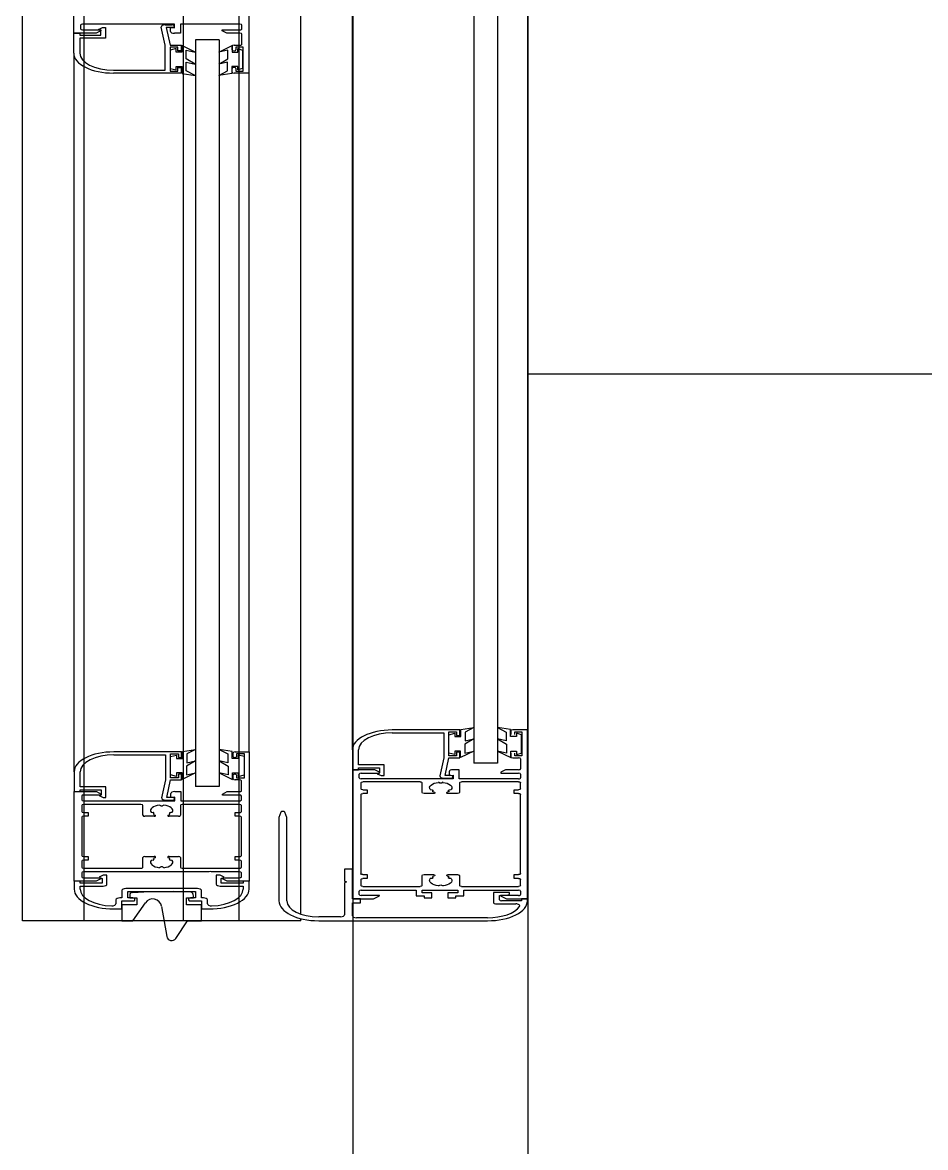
# Model space of a CAD drawing. Header units: millimetres. Extents: x 1478096 to 1808313, y 619971 to 762366.
# Drawn here: x 1638619 to 1639527, y 660070 to 661203 of the extents above; entities that cross this region are included whole.
import ezdxf

# ---------------------------------------------------------------- set-up
doc = ezdxf.new("R2010")
doc.units = ezdxf.units.MM
doc.header["$LTSCALE"] = 10
doc.layers.add('DC-ARQ-CARPINTERIAS', color=7, linetype='Continuous')

# ---------------------------------------------------------------- blocks, each defined once
blk = doc.blocks.new('PUERTAS AUT.2')
at = {"layer": 'DC-ARQ-CARPINTERIAS', "ltscale": 200}
for p, q in [((1532.8928, 714.6996), (1532.8928, 719.2494)), ((1533.0688, 714.6996), (1533.0688, 719.2494)), ((1533.247, 716.0423), (1533.2352, 716.0245)), ((1533.2613, 716.01), (1533.2561, 716.0404)), ((1533.1032, 716.0245), (1532.9332, 716.0245)), ((1532.9332, 716.0215), (1533.0652, 716.0215)), ((1533.0692, 716.0195), (1533.0692, 716.0065)), ((1533.0812, 716.0205), (1533.1032, 716.0205)), ((1533.1212, 716.0245), (1533.4012, 716.0245)), ((1533.1212, 716.0245), (1533.1212, 716.0224)), ((1533.1832, 716.0245), (1533.1832, 714.7828)), ((1533.2352, 716.0245), (1533.2212, 716.0245)), ((1533.2212, 716.0245), (1533.2212, 716.0085)), ((1533.2392, 716.0245), (1533.2392, 714.7828)), ((1533.2902, 716.0245), (1533.2776, 716.0064)), ((1533.3012, 716.0245), (1533.2902, 716.0245)), ((1533.3012, 716.0085), (1533.3012, 716.0245)), ((1533.3392, 716.0245), (1533.3392, 714.7828)), ((1533.4012, 716.0245), (1533.4012, 714.7708)), ((1532.9252, 716.0075), (1532.9049, 716.0075)), ((1533.0772, 715.9865), (1533.0772, 716.0185)), ((1533.1212, 716.0177), (1533.1212, 714.7708)), ((1533.2212, 716.0126), (1533.2132, 716.0126)), ((1533.2152, 716.0075), (1533.2152, 716.0036)), ((1533.2212, 716.0046), (1533.2212, 716.0126)), ((1533.2212, 716.0085), (1533.2362, 716.0085)), ((1533.2362, 716.0085), (1533.2362, 716.0013)), ((1533.2862, 716.0013), (1533.2862, 716.0085)), ((1533.2862, 716.0085), (1533.3012, 716.0085)), ((1533.3012, 716.0126), (1533.3012, 716.0046)), ((1533.3092, 716.0126), (1533.3012, 716.0126)), ((1533.3072, 716.0036), (1533.3072, 716.0075)), ((1532.8932, 716.0045), (1532.8932, 716.0025)), ((1532.9144, 716.0025), (1532.8932, 716.0025)), ((1532.8932, 716.0025), (1532.8992, 716.0025)), ((1532.8932, 716.0025), (1532.8932, 715.8817)), ((1532.8992, 716.0025), (1532.8992, 716.0045)), ((1532.8992, 716.0045), (1532.9192, 716.0045)), ((1532.9, 715.9947), (1532.9, 715.9981)), ((1532.902, 715.9991), (1532.9204, 715.9991)), ((1532.9112, 715.9975), (1532.9112, 715.9961)), ((1532.9112, 715.9961), (1532.9272, 715.9961)), ((1532.9212, 715.9991), (1532.9129, 715.9985)), ((1532.9204, 715.9995), (1532.9144, 716.0025)), ((1532.9204, 715.9991), (1532.9204, 715.9995)), ((1532.9212, 716.0035), (1532.9212, 715.9991)), ((1532.9272, 715.9961), (1532.9272, 716.0065)), ((1532.9652, 715.9993), (1532.9572, 715.9993)), ((1532.9572, 715.9993), (1532.9572, 715.9937)), ((1532.9632, 715.9937), (1532.9632, 715.9963)), ((1532.9632, 715.9963), (1532.9732, 715.9963)), ((1532.9732, 716.0013), (1532.9652, 716.0013)), ((1532.9652, 716.0013), (1532.9652, 715.9993)), ((1532.9732, 715.9963), (1532.9732, 716.0013)), ((1532.9892, 716.0013), (1532.9892, 715.9963)), ((1532.9972, 716.0013), (1532.9892, 716.0013)), ((1532.9892, 715.9963), (1532.9992, 715.9963)), ((1532.9972, 715.9993), (1532.9972, 716.0013)), ((1533.0052, 715.9993), (1532.9972, 715.9993)), ((1532.9992, 715.9963), (1532.9992, 715.9937)), ((1533.0052, 715.9937), (1533.0052, 715.9993)), ((1533.048, 716.0025), (1533.042, 715.9995)), ((1533.042, 715.9995), (1533.042, 715.9991)), ((1533.042, 715.9991), (1533.0604, 715.9991)), ((1533.0692, 716.0025), (1533.048, 716.0025)), ((1533.0692, 716.0065), (1533.0612, 716.0065)), ((1533.0612, 716.0065), (1533.0612, 716.0025)), ((1533.0612, 716.0025), (1533.0692, 716.0025)), ((1533.0624, 715.9981), (1533.0624, 715.9947)), ((1533.0692, 716.0025), (1533.0692, 715.9725)), ((1533.0692, 715.8817), (1533.0692, 716.0025)), ((1533.1352, 716.0045), (1533.1352, 715.9205)), ((1533.1432, 715.9205), (1533.1432, 716.0045)), ((1533.2192, 716.0016), (1533.2212, 716.0016)), ((1533.2322, 716.0046), (1533.2212, 716.0046)), ((1533.2212, 716.0016), (1533.2212, 715.9941)), ((1533.2272, 716.0016), (1533.2322, 716.0016)), ((1533.2272, 715.9951), (1533.2272, 716.0016)), ((1533.2362, 716.0013), (1533.2292, 716.0013)), ((1533.2292, 716.0013), (1533.2292, 715.9993)), ((1533.2342, 716.0026), (1533.2342, 716.0036)), ((1533.2732, 715.9953), (1533.2908, 715.9963)), ((1533.2932, 716.0013), (1533.2862, 716.0013)), ((1533.2882, 716.0036), (1533.2882, 716.0026)), ((1533.3012, 716.0046), (1533.2902, 716.0046)), ((1533.2902, 716.0016), (1533.2952, 716.0016)), ((1533.2932, 715.9993), (1533.2932, 716.0013)), ((1533.2952, 716.0016), (1533.2952, 715.9951)), ((1533.3012, 716.0016), (1533.3032, 716.0016)), ((1533.3012, 715.9941), (1533.3012, 716.0016)), ((1532.9, 715.9889), (1532.9, 715.9829)), ((1532.9572, 715.9937), (1532.902, 715.9937)), ((1532.9596, 715.9899), (1532.902, 715.9899)), ((1532.9616, 715.9791), (1532.9616, 715.9889)), ((1532.9992, 715.9937), (1532.9632, 715.9937)), ((1532.9796, 715.9887), (1532.9781, 715.9894)), ((1532.9827, 715.9894), (1532.9813, 715.9887)), ((1532.9992, 715.9889), (1532.9992, 715.9791)), ((1533.0588, 715.9899), (1533.0012, 715.9899)), ((1533.0604, 715.9937), (1533.0052, 715.9937)), ((1533.0608, 715.9829), (1533.0608, 715.9889)), ((1533.0752, 715.9855), (1533.0772, 715.9865)), ((1533.0772, 715.9845), (1533.0752, 715.9855)), ((1533.1732, 715.9926), (1533.1732, 715.9846)), ((1533.1792, 715.9896), (1533.1792, 715.9926)), ((1533.2022, 715.9896), (1533.1792, 715.9896)), ((1533.1792, 715.9866), (1533.2012, 715.9866)), ((1533.1792, 715.9846), (1533.1792, 715.9866)), ((1533.2012, 715.9866), (1533.2012, 715.9821)), ((1533.2062, 715.9786), (1533.2062, 715.9876)), ((1533.2252, 715.9921), (1533.2972, 715.9921)), ((1533.2952, 715.9951), (1533.2272, 715.9951)), ((1533.2316, 715.9956), (1533.2492, 715.9951)), ((1533.2492, 715.9951), (1533.2732, 715.9953)), ((1533.3162, 715.9876), (1533.3162, 715.9786)), ((1533.3432, 715.9896), (1533.3202, 715.9896)), ((1533.3212, 715.9866), (1533.3432, 715.9866)), ((1533.3212, 715.9821), (1533.3212, 715.9866)), ((1533.3432, 715.9926), (1533.3432, 715.9896)), ((1533.3432, 715.9866), (1533.3432, 715.9846)), ((1533.3492, 715.9846), (1533.3492, 715.9926)), ((1532.9, 715.9771), (1532.9, 715.8975)), ((1532.902, 715.9819), (1532.9064, 715.9819)), ((1532.9064, 715.9781), (1532.902, 715.9781)), ((1532.9064, 715.9819), (1532.9064, 715.9781)), ((1532.973, 715.9781), (1532.9636, 715.9781)), ((1532.9698, 715.9821), (1532.9717, 715.9819)), ((1532.9726, 715.9812), (1532.972, 715.9802)), ((1532.9972, 715.9781), (1532.9878, 715.9781)), ((1532.9888, 715.9802), (1532.9883, 715.9812)), ((1532.9891, 715.9819), (1532.991, 715.9821)), ((1533.0544, 715.9819), (1533.0588, 715.9819)), ((1533.0544, 715.9781), (1533.0544, 715.9819)), ((1533.0588, 715.9781), (1533.0544, 715.9781)), ((1533.0608, 715.8975), (1533.0608, 715.9771)), ((1533.0772, 715.9725), (1533.0772, 715.9845)), ((1533.1732, 715.9846), (1533.1952, 715.9846)), ((1533.1732, 715.9846), (1533.1792, 715.9846)), ((1533.1732, 715.8546), (1533.1732, 715.9846)), ((1533.1808, 715.9802), (1533.1808, 715.9764)), ((1533.2, 715.9812), (1533.1828, 715.9812)), ((1533.1828, 715.9754), (1533.211, 715.9754)), ((1533.1952, 715.9846), (1533.2, 715.9822)), ((1533.2012, 715.9821), (1533.1982, 715.9806)), ((1533.1982, 715.9806), (1533.2022, 715.9786)), ((1533.2, 715.9822), (1533.2, 715.9812)), ((1533.2022, 715.9786), (1533.2062, 715.9786)), ((1533.211, 715.9754), (1533.2122, 715.9748)), ((1533.2122, 715.9748), (1533.2134, 715.9754)), ((1533.2134, 715.9754), (1533.248, 715.9754)), ((1533.248, 715.9754), (1533.3396, 715.9754)), ((1533.3162, 715.9786), (1533.3202, 715.9786)), ((1533.3202, 715.9786), (1533.3242, 715.9806)), ((1533.3242, 715.9806), (1533.3212, 715.9821)), ((1533.3224, 715.9822), (1533.3272, 715.9846)), ((1533.3224, 715.9812), (1533.3224, 715.9822)), ((1533.3396, 715.9812), (1533.3224, 715.9812)), ((1533.3272, 715.9846), (1533.3492, 715.9846)), ((1533.3416, 715.9764), (1533.3416, 715.9802)), ((1533.3432, 715.9846), (1533.3492, 715.9846)), ((1533.3492, 715.9846), (1533.3492, 715.8946)), ((1533.0692, 715.9725), (1533.0772, 715.9725)), ((1533.1808, 715.9706), (1533.1808, 715.9646)), ((1533.2404, 715.9716), (1533.1828, 715.9716)), ((1533.1828, 715.9636), (1533.1872, 715.9636)), ((1533.1872, 715.9636), (1533.1872, 715.9598)), ((1533.2424, 715.9608), (1533.2424, 715.9706)), ((1533.2506, 715.9638), (1533.2525, 715.9635)), ((1533.2534, 715.9628), (1533.2528, 715.9618)), ((1533.2604, 715.9703), (1533.2589, 715.971)), ((1533.2635, 715.971), (1533.2621, 715.9703)), ((1533.2696, 715.9618), (1533.2691, 715.9628)), ((1533.2699, 715.9635), (1533.2718, 715.9638)), ((1533.28, 715.9706), (1533.28, 715.9608)), ((1533.3396, 715.9716), (1533.282, 715.9716)), ((1533.3352, 715.9636), (1533.3396, 715.9636)), ((1533.3352, 715.9598), (1533.3352, 715.9636)), ((1533.3416, 715.9646), (1533.3416, 715.9706)), ((1533.1808, 715.9588), (1533.1808, 715.9204)), ((1533.1872, 715.9598), (1533.1828, 715.9598)), ((1533.2538, 715.9598), (1533.2444, 715.9598)), ((1533.278, 715.9598), (1533.2686, 715.9598)), ((1533.3396, 715.9598), (1533.3352, 715.9598)), ((1533.3416, 715.9204), (1533.3416, 715.9588)), ((1533.1352, 715.9205), (1533.1372, 715.9153)), ((1533.1412, 715.9153), (1533.1432, 715.9205)), ((1533.1828, 715.9194), (1533.1872, 715.9194)), ((1533.1872, 715.9194), (1533.1872, 715.9156)), ((1533.2424, 715.9086), (1533.2424, 715.9184)), ((1533.2444, 715.9194), (1533.2538, 715.9194)), ((1533.2528, 715.9173), (1533.2534, 715.9163)), ((1533.2686, 715.9194), (1533.278, 715.9194)), ((1533.2691, 715.9163), (1533.2696, 715.9173)), ((1533.28, 715.9184), (1533.28, 715.9086)), ((1533.3352, 715.9194), (1533.3396, 715.9194)), ((1533.3352, 715.9156), (1533.3352, 715.9194)), ((1533.1808, 715.9146), (1533.1808, 715.9086)), ((1533.1872, 715.9156), (1533.1828, 715.9156)), ((1533.1828, 715.9076), (1533.2404, 715.9076)), ((1533.2525, 715.9156), (1533.2506, 715.9153)), ((1533.2589, 715.9081), (1533.2604, 715.9088)), ((1533.2621, 715.9088), (1533.2635, 715.9081)), ((1533.2718, 715.9153), (1533.2699, 715.9156)), ((1533.282, 715.9076), (1533.3396, 715.9076)), ((1533.3396, 715.9156), (1533.3352, 715.9156)), ((1533.3416, 715.9086), (1533.3416, 715.9146)), ((1532.902, 715.8965), (1532.9064, 715.8965)), ((1532.9064, 715.8965), (1532.9064, 715.8927)), ((1532.9616, 715.8857), (1532.9616, 715.8955)), ((1532.9636, 715.8965), (1532.973, 715.8965)), ((1532.972, 715.8944), (1532.9726, 715.8935)), ((1532.9878, 715.8965), (1532.9972, 715.8965)), ((1532.9883, 715.8935), (1532.9888, 715.8944)), ((1532.9992, 715.8955), (1532.9992, 715.8857)), ((1533.0544, 715.8927), (1533.0544, 715.8965)), ((1533.0544, 715.8965), (1533.0588, 715.8965)), ((1533.1808, 715.9028), (1533.1808, 715.899)), ((1533.242, 715.9038), (1533.1828, 715.9038)), ((1533.1828, 715.898), (1533.2, 715.898)), ((1533.1952, 715.8946), (1533.1828, 715.8946)), ((1533.2, 715.897), (1533.1952, 715.8946)), ((1533.2, 715.898), (1533.2, 715.897)), ((1533.242, 715.8946), (1533.242, 715.9038)), ((1533.248, 715.8946), (1533.242, 715.8946)), ((1533.248, 715.9038), (1533.248, 715.9)), ((1533.3396, 715.9038), (1533.248, 715.9038)), ((1533.248, 715.9), (1533.252, 715.9006)), ((1533.2482, 715.9021), (1533.2482, 715.9016)), ((1533.2572, 715.9031), (1533.2502, 715.9031)), ((1533.2502, 715.9006), (1533.2561, 715.9006)), ((1533.252, 715.9006), (1533.252, 715.8966)), ((1533.2561, 715.9006), (1533.2522, 715.8826)), ((1533.2572, 715.8826), (1533.2612, 715.9008)), ((1533.3202, 715.9006), (1533.3172, 715.9006)), ((1533.3172, 715.9006), (1533.3172, 715.8896)), ((1533.3242, 715.8986), (1533.3202, 715.9006)), ((1533.322, 715.8976), (1533.3242, 715.8986)), ((1533.322, 715.898), (1533.3396, 715.898)), ((1533.322, 715.897), (1533.322, 715.898)), ((1533.322, 715.8926), (1533.322, 715.8976)), ((1533.3268, 715.8946), (1533.322, 715.897)), ((1533.3492, 715.8946), (1533.3268, 715.8946)), ((1533.3416, 715.899), (1533.3416, 715.9028)), ((1533.3432, 715.8946), (1533.3432, 715.8926)), ((1533.3492, 715.8946), (1533.3432, 715.8946)), ((1533.3492, 715.8746), (1533.3492, 715.8946)), ((1532.9, 715.8917), (1532.9, 715.8857)), ((1532.9064, 715.8927), (1532.902, 715.8927)), ((1532.902, 715.8847), (1532.9596, 715.8847)), ((1532.9717, 715.8927), (1532.9698, 715.8925)), ((1532.9781, 715.8852), (1532.9796, 715.8859)), ((1532.9813, 715.8859), (1532.9827, 715.8852)), ((1532.991, 715.8925), (1532.9891, 715.8927)), ((1533.0012, 715.8847), (1533.0588, 715.8847)), ((1533.0588, 715.8927), (1533.0544, 715.8927)), ((1533.0608, 715.8857), (1533.0608, 715.8917)), ((1533.1808, 715.8936), (1533.1808, 715.8836)), ((1533.2032, 715.8895), (1533.2272, 715.8895)), ((1533.2032, 715.1381), (1533.2032, 715.8895)), ((1533.2272, 715.1381), (1533.2272, 715.8895)), ((1533.3172, 715.8896), (1533.3432, 715.8896)), ((1533.3432, 715.8926), (1533.322, 715.8926)), ((1533.3432, 715.8896), (1533.3432, 715.8746)), ((1532.8932, 715.8817), (1532.8932, 715.8325)), ((1532.9, 715.8769), (1532.9, 715.8807)), ((1532.9, 715.8615), (1532.9, 715.8715)), ((1532.902, 715.8817), (1532.962, 715.8817)), ((1532.92, 715.8759), (1532.902, 715.8759)), ((1532.902, 715.8725), (1532.9132, 715.8725)), ((1532.9132, 715.8725), (1532.9152, 715.8725)), ((1532.9152, 715.8725), (1532.92, 715.8749)), ((1532.92, 715.8749), (1532.92, 715.8759)), ((1532.962, 715.8817), (1532.962, 715.8725)), ((1532.962, 715.8725), (1532.968, 715.8725)), ((1532.968, 715.8779), (1532.968, 715.8817)), ((1532.968, 715.8817), (1532.9812, 715.8817)), ((1532.972, 715.8785), (1532.968, 715.8779)), ((1532.9682, 715.88), (1532.9682, 715.8795)), ((1532.9772, 715.881), (1532.9702, 715.881)), ((1532.9702, 715.8785), (1532.9761, 715.8785)), ((1532.972, 715.8745), (1532.972, 715.8785)), ((1532.9761, 715.8785), (1532.9722, 715.8605)), ((1532.9772, 715.8605), (1532.9812, 715.8788)), ((1532.9812, 715.8817), (1533.0604, 715.8817)), ((1533.0372, 715.8785), (1533.0372, 715.8675)), ((1533.0402, 715.8785), (1533.0372, 715.8785)), ((1533.0442, 715.8765), (1533.0402, 715.8785)), ((1533.042, 715.8755), (1533.0442, 715.8765)), ((1533.0604, 715.8759), (1533.042, 715.8759)), ((1533.042, 715.8759), (1533.042, 715.8749)), ((1533.042, 715.8705), (1533.042, 715.8755)), ((1533.042, 715.8749), (1533.0468, 715.8725)), ((1533.0468, 715.8725), (1533.0692, 715.8725)), ((1533.0624, 715.8807), (1533.0624, 715.8769)), ((1533.0692, 715.8725), (1533.0632, 715.8725)), ((1533.0632, 715.8725), (1533.0632, 715.8705)), ((1533.0692, 715.8725), (1533.0692, 715.8817)), ((1533.0692, 715.8525), (1533.0692, 715.8725)), ((1533.178, 715.8806), (1533.178, 715.8566)), ((1533.186, 715.8806), (1533.178, 715.8806)), ((1533.1842, 715.8792), (1533.178, 715.8778)), ((1533.178, 715.8778), (1533.178, 715.8593)), ((1533.1828, 715.8826), (1533.1872, 715.8826)), ((1533.1842, 715.8758), (1533.1842, 715.8792)), ((1533.1898, 715.8758), (1533.1842, 715.8758)), ((1533.186, 715.8778), (1533.186, 715.8806)), ((1533.1892, 715.8816), (1533.1892, 715.8778)), ((1533.1898, 715.8822), (1533.1898, 715.8758)), ((1533.2032, 715.8757), (1533.1898, 715.8822)), ((1533.1942, 715.8778), (1533.2032, 715.8757)), ((1533.1942, 715.8688), (1533.1942, 715.8778)), ((1533.2272, 715.8757), (1533.2406, 715.8822)), ((1533.2362, 715.8778), (1533.2272, 715.8757)), ((1533.2362, 715.8688), (1533.2362, 715.8778)), ((1533.2406, 715.8822), (1533.2406, 715.8758)), ((1533.2406, 715.8758), (1533.2462, 715.8758)), ((1533.2412, 715.8826), (1533.2412, 715.877)), ((1533.2522, 715.8826), (1533.2412, 715.8826)), ((1533.2412, 715.877), (1533.2444, 715.877)), ((1533.2444, 715.8806), (1533.2524, 715.8806)), ((1533.2444, 715.877), (1533.2444, 715.8806)), ((1533.2462, 715.8792), (1533.2524, 715.8778)), ((1533.2462, 715.8758), (1533.2462, 715.8792)), ((1533.2524, 715.8806), (1533.2524, 715.8566)), ((1533.2524, 715.8778), (1533.2524, 715.8593)), ((1533.2572, 715.8576), (1533.2572, 715.8826)), ((1533.3492, 715.8746), (1533.3492, 715.1544)), ((1532.908, 715.8605), (1532.902, 715.8605)), ((1532.9232, 715.8537), (1532.9098, 715.8602)), ((1532.9098, 715.8602), (1532.9098, 715.8538)), ((1532.9232, 715.8659), (1532.9472, 715.8659)), ((1532.9232, 714.9425), (1532.9232, 715.8659)), ((1532.9472, 714.9425), (1532.9472, 715.8659)), ((1532.9472, 715.8537), (1532.9606, 715.8602)), ((1532.9606, 715.8602), (1532.9606, 715.8538)), ((1532.9722, 715.8605), (1532.9612, 715.8605)), ((1532.9612, 715.8605), (1532.9612, 715.8549)), ((1532.9772, 715.8355), (1532.9772, 715.8605)), ((1533.0372, 715.8675), (1533.0632, 715.8675)), ((1533.0632, 715.8705), (1533.042, 715.8705)), ((1533.0632, 715.8675), (1533.0632, 715.8525)), ((1533.1842, 715.8611), (1533.1902, 715.8611)), ((1533.1842, 715.8593), (1533.1842, 715.8611)), ((1533.1902, 715.8611), (1533.1902, 715.8557)), ((1533.2032, 715.8636), (1533.1942, 715.8688)), ((1533.1945, 715.8656), (1533.2032, 715.8636)), ((1533.1945, 715.8566), (1533.1945, 715.8656)), ((1533.2272, 715.8636), (1533.2362, 715.8688)), ((1533.2359, 715.8656), (1533.2272, 715.8636)), ((1533.2359, 715.8566), (1533.2359, 715.8656)), ((1533.2402, 715.8611), (1533.2402, 715.8557)), ((1533.2462, 715.8611), (1533.2402, 715.8611)), ((1533.2412, 715.8602), (1533.2412, 715.8546)), ((1533.2444, 715.8602), (1533.2412, 715.8602)), ((1533.2444, 715.8566), (1533.2444, 715.8602)), ((1533.2462, 715.8593), (1533.2462, 715.8611)), ((1532.8988, 715.8585), (1532.906, 715.8585)), ((1532.8988, 715.8345), (1532.8988, 715.8585)), ((1532.9042, 715.8572), (1532.8993, 715.8558)), ((1532.8993, 715.8558), (1532.8993, 715.8373)), ((1532.9042, 715.8538), (1532.9042, 715.8572)), ((1532.9098, 715.8538), (1532.9042, 715.8538)), ((1532.906, 715.8585), (1532.906, 715.8559)), ((1532.91, 715.8559), (1532.91, 715.8595)), ((1532.9142, 715.8558), (1532.9232, 715.8537)), ((1532.9142, 715.8468), (1532.9142, 715.8558)), ((1532.9562, 715.8558), (1532.9472, 715.8537)), ((1532.9562, 715.8468), (1532.9562, 715.8558)), ((1532.9606, 715.8538), (1532.9662, 715.8538)), ((1532.9612, 715.8549), (1532.9644, 715.8549)), ((1532.9644, 715.8549), (1532.9644, 715.8585)), ((1532.9644, 715.8585), (1532.9724, 715.8585)), ((1532.9662, 715.8538), (1532.9662, 715.8572)), ((1532.9662, 715.8572), (1532.9724, 715.8558)), ((1532.9724, 715.8585), (1532.9724, 715.8345)), ((1532.9724, 715.8558), (1532.9724, 715.8373)), ((1533.0692, 715.8525), (1533.0692, 714.9574)), ((1533.1872, 715.8546), (1533.1732, 715.8546)), ((1533.1732, 715.8546), (1533.1732, 715.0315)), ((1533.178, 715.8593), (1533.1842, 715.858)), ((1533.178, 715.8566), (1533.186, 715.8566)), ((1533.1842, 715.858), (1533.1842, 715.8593)), ((1533.186, 715.8566), (1533.186, 715.8594)), ((1533.1892, 715.8594), (1533.1892, 715.8556)), ((1533.1902, 715.8558), (1533.1902, 715.8542)), ((1533.1902, 715.8557), (1533.1902, 715.8558)), ((1533.1902, 715.8542), (1533.2032, 715.8522)), ((1533.2032, 715.8522), (1533.1945, 715.8566)), ((1533.2272, 715.8522), (1533.2359, 715.8566)), ((1533.2402, 715.8542), (1533.2272, 715.8522)), ((1533.2402, 715.8558), (1533.2402, 715.8542)), ((1533.2402, 715.8557), (1533.2402, 715.8558)), ((1533.2412, 715.8546), (1533.3092, 715.8546)), ((1533.2524, 715.8566), (1533.2444, 715.8566)), ((1533.2462, 715.858), (1533.2462, 715.8593)), ((1533.2524, 715.8593), (1533.2462, 715.858)), ((1533.3092, 715.8576), (1533.2572, 715.8576)), ((1532.9042, 715.8372), (1532.9042, 715.8391)), ((1532.9042, 715.8391), (1532.9102, 715.8391)), ((1532.9102, 715.8391), (1532.9102, 715.8337)), ((1532.9232, 715.8416), (1532.9142, 715.8468)), ((1532.9145, 715.8346), (1532.9145, 715.8435)), ((1532.9145, 715.8435), (1532.9232, 715.8416)), ((1532.9472, 715.8416), (1532.9562, 715.8468)), ((1532.9559, 715.8435), (1532.9472, 715.8416)), ((1532.9559, 715.8346), (1532.9559, 715.8435)), ((1532.9662, 715.8391), (1532.9602, 715.8391)), ((1532.9602, 715.8391), (1532.9602, 715.8337)), ((1532.9644, 715.8381), (1532.9612, 715.8381)), ((1532.9612, 715.8381), (1532.9612, 715.8325)), ((1532.9644, 715.8345), (1532.9644, 715.8381)), ((1532.9662, 715.8372), (1532.9662, 715.8391)), ((1532.8932, 715.8325), (1532.908, 715.8325)), ((1532.8932, 714.9774), (1532.8932, 715.8325)), ((1532.906, 715.8345), (1532.8988, 715.8345)), ((1532.8993, 715.8373), (1532.9042, 715.8359)), ((1532.9042, 715.8359), (1532.9042, 715.8372)), ((1532.906, 715.8371), (1532.906, 715.8345)), ((1532.91, 715.8335), (1532.91, 715.8371)), ((1532.9102, 715.8337), (1532.9102, 715.8338)), ((1532.9102, 715.8338), (1532.9102, 715.8322)), ((1532.9102, 715.8322), (1532.9232, 715.8302)), ((1532.9232, 715.8302), (1532.9145, 715.8346)), ((1532.9472, 715.8302), (1532.9559, 715.8346)), ((1532.9602, 715.8322), (1532.9472, 715.8302)), ((1532.9602, 715.8337), (1532.9602, 715.8338)), ((1532.9602, 715.8338), (1532.9602, 715.8322)), ((1532.9612, 715.8325), (1533.0292, 715.8325)), ((1532.9724, 715.8345), (1532.9644, 715.8345)), ((1532.9724, 715.8373), (1532.9662, 715.8359)), ((1532.9662, 715.8359), (1532.9662, 715.8372)), ((1533.0292, 715.8355), (1532.9772, 715.8355)), ((1531.018, 715.4745, 0), (1532.8932, 715.4745)), ((1533.1732, 715.1715), (1533.1884, 715.1715)), ((1533.1904, 715.1705), (1533.1904, 715.1669)), ((1533.1907, 715.1718), (1533.2036, 715.1738)), ((1533.1907, 715.1702), (1533.1907, 715.1718)), ((1533.1907, 715.1649), (1533.1907, 715.1703)), ((1533.1907, 715.1703), (1533.1907, 715.1702)), ((1533.2036, 715.1738), (1533.1949, 715.1694)), ((1533.2406, 715.1718), (1533.2276, 715.1738)), ((1533.2276, 715.1738), (1533.2364, 715.1694)), ((1533.2406, 715.1702), (1533.2406, 715.1718)), ((1533.2406, 715.1649), (1533.2406, 715.1703)), ((1533.2406, 715.1703), (1533.2406, 715.1702)), ((1533.2416, 715.1659), (1533.2416, 715.1715)), ((1533.2416, 715.1715), (1533.3096, 715.1715)), ((1533.1864, 715.1695), (1533.1792, 715.1695)), ((1533.1792, 715.1695), (1533.1792, 715.1455)), ((1533.1798, 715.1668), (1533.1846, 715.1681)), ((1533.1798, 715.1483), (1533.1798, 715.1668)), ((1533.1846, 715.1681), (1533.1846, 715.1668)), ((1533.1846, 715.1668), (1533.1846, 715.1649)), ((1533.1846, 715.1649), (1533.1907, 715.1649)), ((1533.1864, 715.1669), (1533.1864, 715.1695)), ((1533.2036, 715.1624), (1533.1946, 715.1572)), ((1533.1949, 715.1694), (1533.1949, 715.1605)), ((1533.1949, 715.1605), (1533.2036, 715.1624)), ((1533.2364, 715.1605), (1533.2276, 715.1624)), ((1533.2276, 715.1624), (1533.2366, 715.1572)), ((1533.2364, 715.1694), (1533.2364, 715.1605)), ((1533.2466, 715.1649), (1533.2406, 715.1649)), ((1533.2448, 715.1659), (1533.2416, 715.1659)), ((1533.2528, 715.1695), (1533.2448, 715.1695)), ((1533.2448, 715.1695), (1533.2448, 715.1659)), ((1533.2528, 715.1668), (1533.2466, 715.1681)), ((1533.2466, 715.1681), (1533.2466, 715.1668)), ((1533.2466, 715.1668), (1533.2466, 715.1649)), ((1533.2528, 715.1455), (1533.2528, 715.1695)), ((1533.2528, 715.1483), (1533.2528, 715.1668)), ((1533.3096, 715.1685), (1533.2576, 715.1685)), ((1533.2576, 715.1685), (1533.2576, 715.1435)), ((1533.1846, 715.1468), (1533.1798, 715.1483)), ((1533.1902, 715.1503), (1533.1846, 715.1503)), ((1533.1846, 715.1503), (1533.1846, 715.1468)), ((1533.1864, 715.1455), (1533.1864, 715.1481)), ((1533.2036, 715.1503), (1533.1902, 715.1438)), ((1533.1902, 715.1438), (1533.1902, 715.1503)), ((1533.1904, 715.1481), (1533.1904, 715.1445)), ((1533.1946, 715.1572), (1533.1946, 715.1483)), ((1533.1946, 715.1483), (1533.2036, 715.1503)), ((1533.2367, 715.1483), (1533.2276, 715.1503)), ((1533.2276, 715.1503), (1533.241, 715.1438)), ((1533.2366, 715.1572), (1533.2367, 715.1483)), ((1533.241, 715.1438), (1533.241, 715.1503)), ((1533.241, 715.1503), (1533.2466, 715.1503)), ((1533.2416, 715.1435), (1533.2416, 715.1491)), ((1533.2416, 715.1491), (1533.2448, 715.1491)), ((1533.2448, 715.1491), (1533.2448, 715.1455)), ((1533.2466, 715.1503), (1533.2466, 715.1468)), ((1533.2466, 715.1468), (1533.2528, 715.1483)), ((1533.3436, 715.1365), (1533.3436, 715.1515)), ((1533.3496, 715.1515), (1533.3496, 715.1315)), ((1533.1792, 715.1455), (1533.1864, 715.1455)), ((1533.1804, 715.1425), (1533.1804, 715.1325)), ((1533.1884, 715.1435), (1533.1824, 715.1435)), ((1533.2032, 715.1381), (1533.2272, 715.1381)), ((1533.2526, 715.1435), (1533.2416, 715.1435)), ((1533.2448, 715.1455), (1533.2528, 715.1455)), ((1533.2565, 715.1255), (1533.2526, 715.1435)), ((1533.2576, 715.1435), (1533.2616, 715.1252)), ((1533.3176, 715.1255), (1533.3176, 715.1365)), ((1533.3176, 715.1365), (1533.3436, 715.1365)), ((1533.1804, 715.1271), (1533.1804, 715.1233)), ((1533.1824, 715.1315), (1533.1936, 715.1315)), ((1533.2004, 715.1281), (1533.1824, 715.1281)), ((1533.1936, 715.1315), (1533.1956, 715.1315)), ((1533.1956, 715.1315), (1533.2004, 715.1291)), ((1533.2004, 715.1291), (1533.2004, 715.1281)), ((1533.2424, 715.1223), (1533.2424, 715.1315)), ((1533.2424, 715.1315), (1533.2484, 715.1315)), ((1533.2524, 715.1255), (1533.2484, 715.1261)), ((1533.2484, 715.1261), (1533.2484, 715.1223)), ((1533.2486, 715.124), (1533.2486, 715.1245)), ((1533.2506, 715.1255), (1533.2565, 715.1255)), ((1533.2524, 715.1295), (1533.2524, 715.1255)), ((1533.3206, 715.1255), (1533.3176, 715.1255)), ((1533.3246, 715.1275), (1533.3206, 715.1255)), ((1533.3436, 715.1335), (1533.3224, 715.1335)), ((1533.3224, 715.1335), (1533.3224, 715.1285)), ((1533.3224, 715.1291), (1533.3272, 715.1315)), ((1533.3224, 715.1281), (1533.3224, 715.1291)), ((1533.3224, 715.1285), (1533.3246, 715.1275)), ((1533.3408, 715.1281), (1533.3224, 715.1281)), ((1533.3272, 715.1315), (1533.3496, 715.1315)), ((1533.3428, 715.1233), (1533.3428, 715.1271)), ((1533.3436, 715.1315), (1533.3436, 715.1335)), ((1533.3496, 715.1315), (1533.3436, 715.1315)), ((1533.3496, 715.1315), (1533.3496, 715.1223)), ((1533.1824, 715.1223), (1533.2424, 715.1223)), ((1533.2484, 715.1223), (1533.2616, 715.1223)), ((1533.2576, 715.123), (1533.2506, 715.123)), ((1533.2616, 715.1223), (1533.3408, 715.1223)), ((1533.3496, 715.1223), (1533.3496, 715.0015))]:
    blk.add_line(p, q, dxfattribs=at)
for centre, radius, start, end in [((1533.2512, 716.0395), 0.005, 9.7198, 146.3306), ((1533.2702, 716.0115), 0.009, 189.7198, 325.1904), ((1533.2335, 715.9994), 0.00426, 181.5495, 243.4963), ((1533.2909, 715.9986), 0.00238, 268.3195, 16.1441)]:
    blk.add_arc(centre, radius, start, end, dxfattribs=at)
for centre, major_axis, start_param, end_param in [((1532.9332, 716.0045, 0), (0.04, 0), 1.570796, 3.141593), ((1532.9332, 716.0045, 0), (0.034, 0), 1.570796, 2.801756), ((1533.0652, 716.0195, 0), (0.004, 0), 0, 1.570796), ((1533.0812, 716.0185, 0), (0.004, 0), 1.570796, 3.141593), ((1533.1032, 716.0045, 0), (0.04, 0), 0, 1.570796), ((1533.1032, 716.0045, 0), (0.032, 0), 0, 1.570796), ((1532.9049, 716.0095, 0), (0.004, 0), 2.801756, 4.712389), ((1532.9252, 716.0065, 0), (0.002, 0), 0, 1.570796), ((1533.2132, 715.9926, 0), (0.04, 0), 1.570796, 3.141593), ((1533.2132, 715.9926, 0), (0.034, 0), 1.637512, 3.141593), ((1533.2112, 716.0075, 0), (0.004, 0), 0, 1.637512), ((1533.3112, 716.0075, 0), (0.004, 0), 1.50408, 3.141593), ((1533.3092, 715.9926, 0), (0.04, 0), 0, 1.570796), ((1533.3092, 715.9926, 0), (0.034, 0), 0, 1.50408), ((1532.902, 715.9981, 0), (0.002, 0), 1.570796, 3.141593), ((1532.9132, 715.9975, 0), (0.002, 0), 1.717047, 3.141593), ((1532.9192, 716.0035, 0), (0.002, 0), 0, 1.570796), ((1533.0604, 715.9981, 0), (0.002, 0), 0, 1.570796), ((1533.2192, 716.0036, 0), (0.004, 0), 3.141593, 4.712389), ((1533.2322, 716.0036, 0), (0.002, 0), 0, 1.570796), ((1533.2322, 716.0026, 0), (0.002, 0), -1.570796, 0), ((1533.2902, 716.0036, 0), (0.002, 0), 1.570796, 3.141593), ((1533.2902, 716.0026, 0), (0.002, 0), 3.141593, 4.712389), ((1533.3032, 716.0036, 0), (0.004, 0), -1.570796, 0), ((1532.902, 715.9947, 0), (0.002, 0), 3.141593, 4.712389), ((1533.0604, 715.9947, 0), (0.002, 0), -1.570796, 0), ((1533.2022, 715.9876, 0), (0.004, 0), 0, 1.570796), ((1533.2252, 715.9941, 0), (0.004, 0), 3.141593, 4.712389), ((1533.2972, 715.9941, 0), (0.004, 0), -1.570796, 0), ((1533.3202, 715.9876, 0), (0.004, 0), 1.570796, 3.141593), ((1533.1828, 715.9802, 0), (0.002, 0), 1.570796, 3.141593), ((1533.1828, 715.9764, 0), (0.002, 0), 3.141593, 4.712389), ((1533.3396, 715.9802, 0), (0.002, 0), 0, 1.570796), ((1533.3396, 715.9764, 0), (0.002, 0), -1.570796, 0), ((1533.1828, 715.9706, 0), (0.002, 0), 1.570796, 3.141593), ((1533.1828, 715.9646, 0), (0.002, 0), 3.141593, 4.712389), ((1533.2404, 715.9706, 0), (0.002, 0), 0, 1.570796), ((1533.2612, 715.9656, 0), (0.0112, 0), 1.774481, 3.461507), ((1533.2522, 715.963, 0), (0.0012, 0), -0.261799, 1.308997), ((1533.2612, 715.9708, 0), (0.0012, 0), 3.926991, 5.497787), ((1533.2612, 715.9656, 0), (0.0112, 0), -0.319914, 1.367112), ((1533.2702, 715.963, 0), (0.0012, 0), 1.832596, 3.403392), ((1533.282, 715.9706, 0), (0.002, 0), 1.570796, 3.141593), ((1533.3396, 715.9706, 0), (0.002, 0), 0, 1.570796), ((1533.3396, 715.9646, 0), (0.002, 0), -1.570796, 0), ((1533.1828, 715.9588, 0), (0.002, 0), 1.570796, 3.141593), ((1533.2444, 715.9608, 0), (0.002, 0), 3.141593, 4.712389), ((1533.2612, 715.9656, 0), (0.0112, 0), 3.868876, 4.084616), ((1533.2538, 715.9605, 0), (0.0014, 0), -1.570796, 0.943023), ((1533.2686, 715.9605, 0), (0.0014, 0), 2.19857, 4.712389), ((1533.2612, 715.9656, 0), (0.0112, 0), -0.943023, -0.727284), ((1533.278, 715.9608, 0), (0.002, 0), -1.570796, 0), ((1533.3396, 715.9588, 0), (0.002, 0), 0, 1.570796), ((1533.1828, 715.9204, 0), (0.002, 0), 3.141593, 4.712389), ((1533.2444, 715.9184, 0), (0.002, 0), 1.570796, 3.141593), ((1533.2612, 715.9136, 0), (0.0112, 0), 2.19857, 2.414309), ((1533.2538, 715.9187, 0), (0.0014, 0), -0.943023, 1.570796), ((1533.2686, 715.9187, 0), (0.0014, 0), 1.570796, 4.084616), ((1533.2612, 715.9136, 0), (0.0112, 0), 0.727284, 0.943023), ((1533.278, 715.9184, 0), (0.002, 0), 0, 1.570796), ((1533.3396, 715.9204, 0), (0.002, 0), -1.570796, 0), ((1533.1392, 715.9155, 0), (0.002, 0), 3.33532, 6.089458), ((1533.1828, 715.9146, 0), (0.002, 0), 1.570796, 3.141593), ((1533.1828, 715.9086, 0), (0.002, 0), 3.141593, 4.712389), ((1533.2404, 715.9086, 0), (0.002, 0), -1.570796, 0), ((1533.2612, 715.9136, 0), (0.0112, 0), 2.821679, 4.508704), ((1533.2522, 715.9162, 0), (0.0012, 0), -1.308997, 0.261799), ((1533.2612, 715.9084, 0), (0.0012, 0), 0.785398, 2.356194), ((1533.2612, 715.9136, 0), (0.0112, 0), -1.367112, 0.319914), ((1533.2702, 715.9162, 0), (0.0012, 0), 2.879793, 4.45059), ((1533.282, 715.9086, 0), (0.002, 0), 3.141593, 4.712389), ((1533.3396, 715.9146, 0), (0.002, 0), 0, 1.570796), ((1533.3396, 715.9086, 0), (0.002, 0), -1.570796, 0), ((1533.1828, 715.9028, 0), (0.002, 0), 1.570796, 3.141593), ((1533.1828, 715.899, 0), (0.002, 0), 3.141593, 4.712389), ((1533.1828, 715.8936, 0), (0.002, 0), 1.570796, 3.141593), ((1533.248, 715.8966, 0), (0.004, 0), -1.570796, 0), ((1533.2502, 715.9021, 0), (0.002, 0), 1.570796, 3.141593), ((1533.2502, 715.9016, 0), (0.002, 0), 3.141593, 4.712389), ((1533.2572, 715.9011, 0), (0.004, 0), -0.10832, 1.570796), ((1533.3396, 715.9028, 0), (0.002, 0), 0, 1.570796), ((1533.3396, 715.899, 0), (0.002, 0), -1.570796, 0), ((1533.1828, 715.8836, 0), (0.002, 0), 3.141593, 4.712389), ((1532.902, 715.8807, 0), (0.002, 0), 1.570796, 3.141593), ((1532.902, 715.8769, 0), (0.002, 0), 3.141593, 4.712389), ((1532.902, 715.8715, 0), (0.002, 0), 1.570796, 3.141593), ((1532.968, 715.8745, 0), (0.004, 0), -1.570796, 0), ((1532.9702, 715.88, 0), (0.002, 0), 1.570796, 3.141593), ((1532.9702, 715.8795, 0), (0.002, 0), 3.141593, 4.712389), ((1532.9772, 715.879, 0), (0.004, 0), -0.10832, 1.570796), ((1533.0604, 715.8807, 0), (0.002, 0), 0, 1.570796), ((1533.0604, 715.8769, 0), (0.002, 0), -1.570796, 0), ((1533.1876, 715.8778, 0), (0.0016, 0), 3.141593, 6.283185), ((1533.1872, 715.8816, 0), (0.002, 0), 0, 1.570796), ((1533.3092, 715.8746, 0), (0.034, 0), 4.712389, 6.283185), ((1533.3092, 715.8746, 0), (0.04, 0), 4.712389, 6.283185), ((1532.902, 715.8615, 0), (0.002, 0), 3.141593, 4.712389), ((1532.908, 715.8595, 0), (0.002, 0), 0, 1.570796), ((1533.1876, 715.8594, 0), (-0.0016, 0), 3.141593, 6.283185), ((1533.0292, 715.8525, 0), (0.04, 0), 4.712389, 6.283185), ((1533.0292, 715.8525, 0), (0.034, 0), 4.712389, 6.283185), ((1533.1872, 715.8556, 0), (0.002, 0), -1.570796, 0), ((1532.908, 715.8335, 0), (0.002, 0), -1.570796, 0), ((1533.1884, 715.1705, 0), (0.002, 0), 0, 1.570796), ((1533.3096, 715.1515, 0), (0.04, 0), 0, 1.570796), ((1533.1884, 715.1669, 0), (0.002, 0), 3.141593, 6.283185), ((1533.3096, 715.1515, 0), (0.034, 0), 0, 1.570796), ((1533.1884, 715.1481, 0), (-0.002, 0), 3.141593, 6.283185), ((1533.1824, 715.1425, 0), (0.002, 0), 1.570796, 3.141593), ((1533.1884, 715.1445, 0), (0.002, 0), -1.570796, 0), ((1533.1824, 715.1325, 0), (0.002, 0), 3.141593, 4.712389), ((1533.1824, 715.1271, 0), (0.002, 0), 1.570796, 3.141593), ((1533.2484, 715.1295, 0), (0.004, 0), 0, 1.570796), ((1533.2506, 715.1245, 0), (0.002, 0), 1.570796, 3.141593), ((1533.2576, 715.125, 0), (0.004, 0), -1.570796, 0.10832), ((1533.3408, 715.1271, 0), (0.002, 0), 0, 1.570796), ((1533.1824, 715.1233, 0), (0.002, 0), 3.141593, 4.712389), ((1533.2506, 715.124, 0), (0.002, 0), 3.141593, 4.712389), ((1533.3408, 715.1233, 0), (0.002, 0), -1.570796, 0)]:
    blk.add_ellipse(centre, major_axis=major_axis, ratio=0.5, start_param=start_param, end_param=end_param, dxfattribs=at)
at = {"layer": 'DC-ARQ-CARPINTERIAS', "ltscale": 200, "extrusion": (0, 0, -1)}
for centre, major_axis, start_param, end_param in [((1532.902, 715.9889, 0), (0.002, 0), 3.141593, 4.712389), ((1532.9596, 715.9889, 0), (0.002, 0), -1.570796, 0), ((1532.9804, 715.9839, 0), (0.0112, 0), 2.821679, 4.508704), ((1532.9804, 715.9891, 0), (0.0012, 0), 0.785398, 2.356194), ((1532.9804, 715.9839, 0), (0.0112, 0), -1.367112, 0.319914), ((1533.0012, 715.9889, 0), (0.002, 0), 3.141593, 4.712389), ((1533.0588, 715.9889, 0), (0.002, 0), -1.570796, 0), ((1532.902, 715.9829, 0), (0.002, 0), 1.570796, 3.141593), ((1532.902, 715.9771, 0), (0.002, 0), 3.141593, 4.712389), ((1532.9636, 715.9791, 0), (0.002, 0), 1.570796, 3.141593), ((1532.9714, 715.9813, 0), (0.0012, 0), -1.308997, 0.261799), ((1532.9804, 715.9839, 0), (0.0112, 0), 2.19857, 2.414309), ((1532.973, 715.9788, 0), (0.0014, 0), -0.943023, 1.570796), ((1532.9878, 715.9788, 0), (0.0014, 0), 1.570796, 4.084616), ((1532.9804, 715.9839, 0), (0.0112, 0), 0.727284, 0.943023), ((1532.9894, 715.9813, 0), (0.0012, 0), 2.879793, 4.45059), ((1532.9972, 715.9791, 0), (0.002, 0), 0, 1.570796), ((1533.0588, 715.9829, 0), (0.002, 0), 0, 1.570796), ((1533.0588, 715.9771, 0), (0.002, 0), -1.570796, 0), ((1532.902, 715.8975, 0), (0.002, 0), 1.570796, 3.141593), ((1532.9636, 715.8955, 0), (0.002, 0), 3.141593, 4.712389), ((1532.9804, 715.8907, 0), (0.0112, 0), 3.868876, 4.084616), ((1532.973, 715.8958, 0), (0.0014, 0), -1.570796, 0.943023), ((1532.9878, 715.8958, 0), (0.0014, 0), 2.19857, 4.712389), ((1532.9804, 715.8907, 0), (0.0112, 0), -0.943023, -0.727284), ((1532.9972, 715.8955, 0), (0.002, 0), 4.712389, 6.283185), ((1533.0588, 715.8975, 0), (0.002, 0), 0, 1.570796), ((1532.902, 715.8917, 0), (0.002, 0), 3.141593, 4.712389), ((1532.902, 715.8857, 0), (0.002, 0), 1.570796, 3.141593), ((1532.9596, 715.8857, 0), (0.002, 0), 0, 1.570796), ((1532.9804, 715.8907, 0), (0.0112, 0), 1.774481, 3.461507), ((1532.9714, 715.8933, 0), (0.0012, 0), -0.261799, 1.308997), ((1532.9804, 715.8855, 0), (0.0012, 0), 3.926991, 5.497787), ((1532.9804, 715.8907, 0), (0.0112, 0), -0.319914, 1.367112), ((1532.9894, 715.8933, 0), (0.0012, 0), 1.832596, 3.403392), ((1533.0012, 715.8857, 0), (0.002, 0), 1.570796, 3.141593), ((1533.0588, 715.8917, 0), (0.002, 0), -1.570796, 0), ((1533.0588, 715.8857, 0), (0.002, 0), 0, 1.570796)]:
    blk.add_ellipse(centre, major_axis=major_axis, ratio=0.5, start_param=start_param, end_param=end_param, dxfattribs=at)

msp = doc.modelspace()

# ---------------------------------------------------------------- block references
at = {"layer": 'DC-ARQ-CARPINTERIAS', "xscale": 1000, "yscale": 1000, "zscale": 1000, "rotation": 180}
msp.add_blockref('PUERTAS AUT.2', (3172020.149, 1376323.114), dxfattribs=at)

doc.saveas('drawing.dxf')
